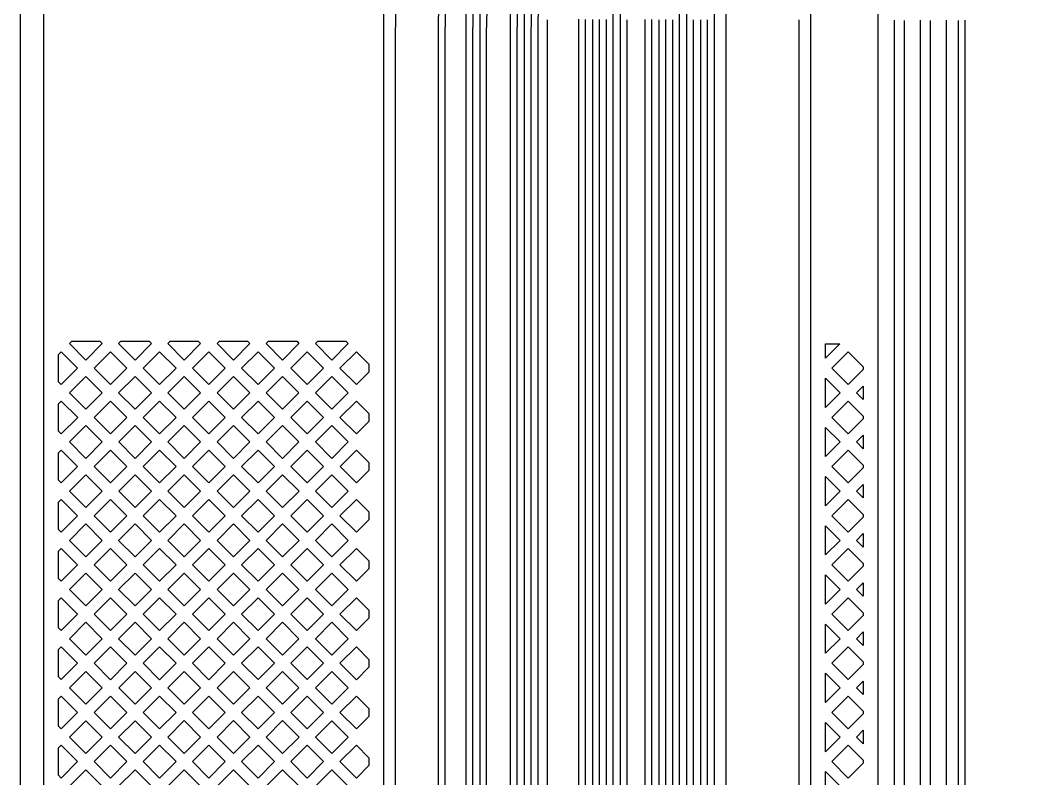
# Model space of a CAD drawing. Extents: x -344 to 154, y 670 to 1023.
# Drawn here: x -258.68 to -249.94, y 873.34 to 879.88 of the extents above; entities that cross this region are included whole.
import ezdxf

# ---------------------------------------------------------------- set-up
doc = ezdxf.new("R2010")
doc.units = 0
doc.layers.add('gbr-dxf_layer0', color=7, linetype='Continuous')
doc.layers.add('gbr-outline-dxf_layer1', color=2, linetype='Continuous')

msp = doc.modelspace()

# ---------------------------------------------------------------- linework, layer by layer
at = {"layer": 'gbr-dxf_layer0'}
for p, q in [((-253.8692, 879.8867), (-253.8692, 869.5599)), ((-253.8093, 868.3162), (-253.8093, 879.8864)), ((-253.7494, 879.8852), (-253.7494, 868.318)), ((-253.6894, 868.3159), (-253.6894, 879.8862)), ((-253.6295, 879.8845), (-253.6295, 868.3181)), ((-253.2972, 879.8847), (-253.2972, 868.1418)), ((-253.2373, 867.6563), (-253.2373, 879.8844)), ((-253.1774, 879.8827), (-253.1774, 867.6585)), ((-253.1174, 867.5377), (-253.1174, 879.8841)), ((-253.0575, 879.8824), (-253.0575, 867.5399)), ((-252.7578, 868.8872), (-252.7578, 879.8834)), ((-251.1436, 870.3617), (-251.1436, 879.8786)), ((-251.0606, 879.8772), (-251.0606, 870.3597)), ((-250.9201, 870.3617), (-250.9201, 879.8788)), ((-250.8371, 879.8774), (-250.8371, 870.3597)), ((-250.6958, 870.3589), (-250.6958, 879.8785)), ((-250.5942, 879.8759), (-250.5942, 870.3612)), ((-250.5342, 870.5926), (-250.5342, 879.8786)), ((-255.4476, 869.6846), (-255.4476, 879.8164)), ((-255.0793, 879.8133), (-255.0793, 869.6876)), ((-255.0193, 869.686), (-255.0193, 879.8166)), ((-254.8415, 879.8145), (-254.8415, 869.683)), ((-254.6617, 869.6853), (-254.6617, 879.8148)), ((-254.4585, 879.8171), (-254.4585, 869.683)), ((-254.3986, 869.683), (-254.3986, 879.8173)), ((-254.3387, 879.8156), (-254.3387, 869.6842)), ((-254.2787, 869.5273), (-254.2787, 879.8176)), ((-254.2187, 879.8159), (-254.2187, 869.5286)), ((-255.5507, 877.1535), (-255.5507, 869.6571)), ((-251.8667, 869.9215), (-251.8667, 877.1501)), ((-251.6161, 877.0866), (-251.7397, 876.963)), ((-251.7397, 876.5388), (-251.7397, 876.7908)), ((-251.4722, 876.6648), (-251.4135, 876.7235)), ((-251.4135, 876.7235), (-251.4135, 876.6061)), ((-251.4135, 876.6061), (-251.4722, 876.6648)), ((-251.7397, 876.1144), (-251.7397, 876.3666)), ((-251.4721, 876.2405), (-251.4135, 876.2991)), ((-251.4135, 876.1819), (-251.4721, 876.2405)), ((-251.4135, 876.2991), (-251.4135, 876.1819)), ((-251.7397, 875.6902), (-251.7397, 875.9425)), ((-251.472, 875.8164), (-251.4135, 875.8749)), ((-251.4135, 875.7579), (-251.472, 875.8164)), ((-251.4135, 875.8749), (-251.4135, 875.7579)), ((-251.7397, 875.266), (-251.7397, 875.5183)), ((-251.4721, 875.3922), (-251.4135, 875.4507)), ((-251.4135, 875.3336), (-251.4721, 875.3922)), ((-251.4135, 875.4507), (-251.4135, 875.3336)), ((-251.7397, 874.8419), (-251.7397, 875.0938)), ((-251.4722, 874.9679), (-251.4135, 875.0266)), ((-251.4135, 875.0266), (-251.4135, 874.9092)), ((-251.4135, 874.9092), (-251.4722, 874.9679)), ((-251.7397, 874.4177), (-251.7397, 874.6696)), ((-251.4722, 874.5436), (-251.4135, 874.6024)), ((-251.4135, 874.6024), (-251.4135, 874.4849)), ((-251.4135, 874.4849), (-251.4722, 874.5436)), ((-251.7397, 873.9935), (-251.7397, 874.2456)), ((-251.4722, 874.1195), (-251.4135, 874.1782)), ((-251.4135, 874.1782), (-251.4135, 874.0609)), ((-251.4135, 874.0609), (-251.4722, 874.1195)), ((-251.7397, 873.5691), (-251.7397, 873.8213)), ((-251.4721, 873.6952), (-251.4135, 873.7538)), ((-251.4135, 873.7538), (-251.4135, 873.6367)), ((-251.4135, 873.6367), (-251.4721, 873.6952)), ((-251.7397, 873.1449), (-251.7397, 873.3971))]:
    msp.add_line(p, q, dxfattribs=at)
for points in [[(-239.6495, 947.7321, -0.01779), (-239.6462, 947.7078, -0.022932), (-239.6229, 947.201), (-239.6229, 901.0284, -0.107612), (-240.7163, 896.0066, -0.081423), (-242.6978, 893.2481), (-247.9068, 888.0391, 0.198883), (-251.2865, 879.8799), (-251.2865, 877.1519)], [(-258.4838, 866.0457, -0.048851), (-258.4811, 866.0723), (-258.4811, 867.572, -0.098732), (-258.4754, 867.5907, -0.114272), (-258.4811, 867.6188), (-258.4811, 877.154), (-258.4811, 877.1907, -0.02473), (-258.4811, 877.1968), (-258.4811, 882.7945, -0.154608), (-256.6934, 888.4371), (-254.8088, 891.113), (-251.2116, 896.2205), (-251.1616, 896.2915), (-250.9418, 896.6035, 0.036962), (-250.1679, 897.8954, 0.001414), (-250.143, 897.9454, 0.03796), (-249.5629, 899.379)], [(-243.5469, 898.4801, -0.121185), (-245.1221, 895.8774), (-245.3398, 895.6598, -0.024323), (-245.3455, 895.6535), (-250.3596, 890.6399, 0.198931), (-254.8415, 879.8166)], [(-244.4459, 896.0109), (-250.0885, 890.3688, 0.198884), (-254.4585, 879.8194)], [(-246.0922, 895.9096), (-247.5643, 894.4377), (-250.8611, 891.1415, 0.006732), (-251.1616, 890.8327, 0.116374), (-254.8588, 884.4749, 0.073843), (-255.5507, 879.8217), (-255.5507, 877.154)], [(-244.2728, 895.8426), (-244.4526, 895.6627, -0.078224), (-244.4601, 895.6573), (-249.9186, 890.199, 0.198912), (-254.2187, 879.8177)], [(-244.5028, 895.7833, -0.044607), (-244.507, 895.7801), (-250.0035, 890.2838, 0.198918), (-254.3386, 879.8174)], [(-245.7426, 895.5932, -0.012818), (-245.749, 895.5865), (-250.528, 890.8083, 0.198934), (-255.0793, 879.8164)], [(-253.6066, 867.9223, 0.06084), (-253.5695, 868.1451), (-253.5695, 879.8849, -0.079726), (-252.8757, 884.2098)], [(-252.8184, 884.192, 0.079744), (-253.5096, 879.8849), (-253.5096, 868.1463)], [(-252.9975, 867.8004), (-252.9975, 879.8839, -0.079818), (-252.3306, 884.0343)], [(-252.2733, 884.0165, 0.079838), (-252.9376, 879.8839), (-252.9376, 867.8016)], [(-252.0458, 883.9401, 0.079824), (-252.6978, 879.8834), (-252.6978, 868.8894)], [(-252.5947, 868.887), (-252.5947, 879.8834, -0.079841), (-251.9477, 883.9088)], [(-251.8667, 877.1526), (-251.8667, 879.8829, -0.079877), (-251.2556, 883.6817), (-251.2533, 883.6888)], [(-254.8988, 867.5753, -0.247669), (-254.8389, 867.6888, 0.18166), (-254.1359, 869.5599), (-254.1359, 879.8822)], [(-253.5493, 867.7358, 0.10098), (-253.4496, 868.1445), (-253.4496, 879.8813)], [(-252.6971, 867.6126, -0.198918), (-252.8776, 868.0483), (-252.8776, 879.8824)], [(-252.8177, 879.8837), (-252.8177, 868.0483, 0.198256), (-252.6557, 867.656)], [(-251.9698, 879.8829), (-251.9698, 869.9215, 0.198901), (-251.5558, 868.9225, -0.198712), (-251.3968, 868.5387), (-251.3968, 867.9909)], [(-254.7217, 879.8168), (-254.7217, 869.683, -0.198913), (-255.418, 868.0019), (-256.0571, 867.3629, 0.068255), (-256.1102, 867.2928, 0.073207), (-256.0934, 867.271)], [(-255.4604, 868.0443, 0.19891), (-254.7816, 869.683), (-254.7816, 879.8156)], [(-251.2865, 877.1501), (-251.2865, 870.358, 0.159807), (-250.9514, 869.3379)]]:
    msp.add_lwpolyline(points, format="xyb", dxfattribs=at)
for points in [[(-258.2599, 877.089), (-258.2399, 877.109), (-257.997, 877.109), (-257.9771, 877.0891), (-258.1186, 876.9477)], [(-257.8356, 877.0891), (-257.8157, 877.109), (-257.5727, 877.109), (-257.5528, 877.089), (-257.6941, 876.9477)], [(-257.4112, 877.089), (-257.3913, 877.109), (-257.1485, 877.109), (-257.1286, 877.0891), (-257.2699, 876.9477)], [(-256.987, 877.0891), (-256.9671, 877.109), (-256.7245, 877.109), (-256.7044, 877.089), (-256.8457, 876.9477)], [(-256.5629, 877.089), (-256.5429, 877.109), (-256.3002, 877.109), (-256.2802, 877.089), (-256.4216, 876.9477)], [(-256.1387, 877.089), (-256.1187, 877.109), (-255.8757, 877.109), (-255.8559, 877.0892), (-255.9974, 876.9477)], [(-258.3541, 876.7591), (-258.3541, 876.9948), (-258.3307, 877.0182), (-258.1893, 876.8769), (-258.3306, 876.7356)], [(-258.0478, 876.8769), (-257.9063, 877.0184), (-257.7649, 876.8769), (-257.9063, 876.7354)], [(-257.6233, 876.8769), (-257.482, 877.0183), (-257.3407, 876.8769), (-257.482, 876.7356)], [(-257.1991, 876.8769), (-257.0578, 877.0183), (-256.9165, 876.877), (-257.0578, 876.7356)], [(-256.7749, 876.877), (-256.6337, 877.0182), (-256.4924, 876.8769), (-256.6336, 876.7356)], [(-256.3508, 876.8769), (-256.2095, 877.0182), (-256.0682, 876.8769), (-256.2095, 876.7356)], [(-255.9266, 876.8769), (-255.7851, 877.0184), (-255.6777, 876.911), (-255.6777, 876.8432), (-255.7853, 876.7356)], [(-251.6843, 876.8769), (-251.543, 877.0183), (-251.4135, 876.8888), (-251.4135, 876.8651), (-251.543, 876.7356)], [(-258.2598, 876.6649), (-258.1186, 876.8061), (-257.9771, 876.6647), (-258.1184, 876.5234)], [(-257.8356, 876.6647), (-257.6941, 876.8062), (-257.5528, 876.6648), (-257.6943, 876.5234)], [(-257.4113, 876.6648), (-257.2699, 876.8062), (-257.1286, 876.6649), (-257.2699, 876.5235)], [(-256.987, 876.6649), (-256.8457, 876.8062), (-256.7044, 876.6649), (-256.8457, 876.5235)], [(-256.5628, 876.6649), (-256.4216, 876.8061), (-256.2803, 876.6648), (-256.4215, 876.5236)], [(-256.1387, 876.6648), (-255.9974, 876.8062), (-255.8561, 876.6648), (-255.9974, 876.5235)], [(-258.3541, 876.3349), (-258.3541, 876.5706), (-258.3306, 876.5941), (-258.1891, 876.4527), (-258.3305, 876.3113)], [(-258.0476, 876.4527), (-257.9063, 876.5939), (-257.765, 876.4526), (-257.9063, 876.3113)], [(-257.6235, 876.4526), (-257.482, 876.5941), (-257.3407, 876.4527), (-257.4822, 876.3113)], [(-257.1992, 876.4527), (-257.0578, 876.5941), (-256.9165, 876.4528), (-257.0578, 876.3114)], [(-256.775, 876.4528), (-256.6336, 876.5941), (-256.4923, 876.4528), (-256.6336, 876.3114)], [(-256.3508, 876.4528), (-256.2095, 876.594), (-256.0682, 876.4527), (-256.2094, 876.3115)], [(-255.9266, 876.4527), (-255.7853, 876.5941), (-255.6777, 876.4865), (-255.6777, 876.4187), (-255.7852, 876.3113)], [(-251.6843, 876.4527), (-251.543, 876.5941), (-251.4135, 876.4646), (-251.4135, 876.4406), (-251.5429, 876.3113)], [(-258.2597, 876.2405), (-258.1184, 876.3819), (-257.977, 876.2406), (-258.1184, 876.0992)], [(-257.8355, 876.2406), (-257.6943, 876.3818), (-257.5529, 876.2405), (-257.6942, 876.0992)], [(-257.4114, 876.2405), (-257.2699, 876.382), (-257.1286, 876.2406), (-257.2701, 876.0992)], [(-256.9871, 876.2406), (-256.8457, 876.382), (-256.7044, 876.2407), (-256.8457, 876.0993)], [(-256.5629, 876.2407), (-256.4215, 876.382), (-256.2802, 876.2407), (-256.4215, 876.0993)], [(-256.1387, 876.2407), (-255.9974, 876.3819), (-255.856, 876.2405), (-255.9972, 876.0992)], [(-258.3541, 875.9107), (-258.3541, 876.1462), (-258.3305, 876.1698), (-258.1892, 876.0285), (-258.3305, 875.8871)], [(-258.0476, 876.0285), (-257.9063, 876.1698), (-257.7649, 876.0285), (-257.9063, 875.8871)], [(-257.6234, 876.0285), (-257.4822, 876.1697), (-257.3408, 876.0284), (-257.4821, 875.8872)], [(-257.1993, 876.0284), (-257.0578, 876.1699), (-256.9165, 876.0286), (-257.058, 875.8871)], [(-256.775, 876.0286), (-256.6336, 876.1699), (-256.4923, 876.0286), (-256.6337, 875.8872)], [(-256.3508, 876.0286), (-256.2094, 876.1699), (-256.068, 876.0285), (-256.2093, 875.8871)], [(-255.9264, 876.0285), (-255.7852, 876.1697), (-255.6777, 876.0623), (-255.6777, 875.9945), (-255.7851, 875.8872)], [(-251.6841, 876.0285), (-251.5429, 876.1697), (-251.4135, 876.0404), (-251.4135, 876.0164), (-251.5428, 875.8872)], [(-258.2597, 875.8163), (-258.1184, 875.9577), (-257.9771, 875.8164), (-258.1184, 875.675)], [(-257.8355, 875.8164), (-257.6942, 875.9577), (-257.5529, 875.8164), (-257.6942, 875.675)], [(-257.4113, 875.8164), (-257.2701, 875.9576), (-257.1288, 875.8163), (-257.27, 875.6751)], [(-256.9872, 875.8163), (-256.8457, 875.9578), (-256.7044, 875.8165), (-256.8459, 875.675)], [(-256.5629, 875.8165), (-256.4215, 875.9578), (-256.2801, 875.8164), (-256.4214, 875.675)], [(-256.1386, 875.8164), (-255.9972, 875.9577), (-255.8559, 875.8164), (-255.9972, 875.675)], [(-258.3541, 875.4864), (-258.3541, 875.722), (-258.3305, 875.7456), (-258.1892, 875.6043), (-258.3305, 875.4629)], [(-258.0476, 875.6043), (-257.9063, 875.7456), (-257.765, 875.6043), (-257.9063, 875.4629)], [(-257.6234, 875.6043), (-257.4821, 875.7456), (-257.3408, 875.6043), (-257.4821, 875.463)], [(-257.1992, 875.6043), (-257.058, 875.7456), (-256.9167, 875.6042), (-257.0579, 875.463)], [(-256.7751, 875.6042), (-256.6337, 875.7457), (-256.4922, 875.6043), (-256.6337, 875.4628)], [(-256.3507, 875.6043), (-256.2093, 875.7456), (-256.068, 875.6043), (-256.2093, 875.4629)], [(-255.9265, 875.6043), (-255.7851, 875.7456), (-255.6777, 875.6382), (-255.6777, 875.5704), (-255.7851, 875.463)], [(-251.6842, 875.6043), (-251.5428, 875.7456), (-251.4135, 875.6163), (-251.4135, 875.5923), (-251.5428, 875.4629)], [(-258.2598, 875.3921), (-258.1184, 875.5335), (-257.9771, 875.3922), (-258.1184, 875.2508)], [(-257.8356, 875.3922), (-257.6942, 875.5335), (-257.5529, 875.3922), (-257.6942, 875.2508)], [(-257.4114, 875.3922), (-257.27, 875.5335), (-257.1287, 875.3922), (-257.27, 875.2509)], [(-256.9871, 875.3922), (-256.8459, 875.5335), (-256.7044, 875.392), (-256.8457, 875.2508)], [(-256.5629, 875.392), (-256.4214, 875.5335), (-256.2801, 875.3922), (-256.4216, 875.2507)], [(-256.1386, 875.3922), (-255.9972, 875.5335), (-255.8559, 875.3922), (-255.9973, 875.2508)], [(-258.3541, 875.0622), (-258.3541, 875.2978), (-258.3305, 875.3214), (-258.1892, 875.18), (-258.3306, 875.0387)], [(-258.0477, 875.18), (-257.9063, 875.3214), (-257.765, 875.1801), (-257.9063, 875.0387)], [(-257.6235, 875.1801), (-257.4821, 875.3214), (-257.3408, 875.1801), (-257.4821, 875.0387)], [(-257.1993, 875.1801), (-257.0579, 875.3214), (-256.9165, 875.18), (-257.0578, 875.0386)], [(-256.7749, 875.18), (-256.6337, 875.3212), (-256.4924, 875.1799), (-256.6336, 875.0387)], [(-256.3508, 875.1799), (-256.2093, 875.3214), (-256.068, 875.1801), (-256.2095, 875.0386)], [(-255.9265, 875.1801), (-255.7851, 875.3214), (-255.6777, 875.214), (-255.6777, 875.1462), (-255.7852, 875.0387)], [(-251.6843, 875.1799), (-251.5428, 875.3214), (-251.4135, 875.1921), (-251.4135, 875.1681), (-251.543, 875.0386)], [(-258.2598, 874.9679), (-258.1184, 875.1093), (-257.9771, 874.968), (-258.1185, 874.8266)], [(-257.8356, 874.968), (-257.6942, 875.1093), (-257.5529, 874.968), (-257.6943, 874.8266)], [(-257.4114, 874.968), (-257.27, 875.1093), (-257.1286, 874.9679), (-257.2699, 874.8265)], [(-256.987, 874.9679), (-256.8457, 875.1092), (-256.7044, 874.9679), (-256.8457, 874.8266)], [(-256.5628, 874.9679), (-256.4216, 875.1092), (-256.2803, 874.9678), (-256.4215, 874.8266)], [(-256.1387, 874.9678), (-255.9973, 875.1093), (-255.8559, 874.968), (-255.9974, 874.8265)], [(-258.3541, 874.6379), (-258.3541, 874.8736), (-258.3306, 874.8971), (-258.1893, 874.7558), (-258.3306, 874.6145)], [(-258.0477, 874.7558), (-257.9063, 874.8972), (-257.765, 874.7559), (-257.9064, 874.6145)], [(-257.6235, 874.7559), (-257.4821, 874.8972), (-257.3407, 874.7558), (-257.482, 874.6144)], [(-257.1992, 874.7558), (-257.0578, 874.8971), (-256.9165, 874.7558), (-257.0578, 874.6144)], [(-256.775, 874.7558), (-256.6336, 874.8971), (-256.4923, 874.7558), (-256.6336, 874.6145)], [(-256.3507, 874.7558), (-256.2095, 874.8971), (-256.0682, 874.7557), (-256.2094, 874.6145)], [(-255.9266, 874.7557), (-255.7852, 874.8972), (-255.6777, 874.7898), (-255.6777, 874.722), (-255.7853, 874.6144)], [(-251.6843, 874.7557), (-251.543, 874.8971), (-251.4135, 874.7676), (-251.4135, 874.7439), (-251.543, 874.6144)], [(-258.2598, 874.5437), (-258.1185, 874.685), (-257.9772, 874.5437), (-258.1185, 874.4024)], [(-257.8356, 874.5437), (-257.6943, 874.6851), (-257.5528, 874.5436), (-257.6942, 874.4023)], [(-257.4113, 874.5436), (-257.2699, 874.685), (-257.1286, 874.5437), (-257.27, 874.4023)], [(-256.9871, 874.5437), (-256.8457, 874.685), (-256.7044, 874.5437), (-256.8457, 874.4023)], [(-256.5629, 874.5437), (-256.4215, 874.685), (-256.2802, 874.5437), (-256.4215, 874.4024)], [(-256.1387, 874.5437), (-255.9974, 874.685), (-255.8561, 874.5436), (-255.9973, 874.4024)], [(-258.3541, 874.2137), (-258.3541, 874.4495), (-258.3306, 874.4729), (-258.1893, 874.3316), (-258.3306, 874.1903)], [(-258.0477, 874.3316), (-257.9064, 874.473), (-257.7649, 874.3315), (-257.9063, 874.1902)], [(-257.6234, 874.3315), (-257.482, 874.4729), (-257.3407, 874.3316), (-257.4821, 874.1902)], [(-257.1992, 874.3316), (-257.0578, 874.4729), (-256.9165, 874.3316), (-257.0579, 874.1902)], [(-256.775, 874.3316), (-256.6336, 874.4729), (-256.4923, 874.3316), (-256.6337, 874.1903)], [(-256.3508, 874.3316), (-256.2094, 874.473), (-256.0681, 874.3316), (-256.2095, 874.1903)], [(-255.9266, 874.3316), (-255.7853, 874.4729), (-255.6777, 874.3653), (-255.6777, 874.2976), (-255.7851, 874.1902)], [(-251.6843, 874.3316), (-251.543, 874.4729), (-251.4135, 874.3434), (-251.4135, 874.3197), (-251.5429, 874.1903)], [(-258.2599, 874.1195), (-258.1185, 874.2608), (-257.9771, 874.1194), (-258.1184, 873.978)], [(-257.8355, 874.1194), (-257.6942, 874.2607), (-257.5529, 874.1194), (-257.6942, 873.9781)], [(-257.4113, 874.1194), (-257.27, 874.2608), (-257.1286, 874.1195), (-257.27, 873.9781)], [(-256.9871, 874.1195), (-256.8457, 874.2608), (-256.7044, 874.1195), (-256.8458, 873.9781)], [(-256.5629, 874.1195), (-256.4215, 874.2608), (-256.2802, 874.1195), (-256.4216, 873.9782)], [(-256.1387, 874.1195), (-255.9973, 874.2609), (-255.8559, 874.1194), (-255.9972, 873.9781)], [(-258.3541, 873.7895), (-258.3541, 874.0253), (-258.3306, 874.0487), (-258.1892, 873.9073), (-258.3305, 873.7659)], [(-258.0476, 873.9073), (-257.9063, 874.0486), (-257.765, 873.9073), (-257.9063, 873.766)], [(-257.6234, 873.9073), (-257.4821, 874.0487), (-257.3408, 873.9073), (-257.4821, 873.766)], [(-257.1992, 873.9073), (-257.0579, 874.0487), (-256.9165, 873.9074), (-257.0579, 873.766)], [(-256.775, 873.9074), (-256.6337, 874.0487), (-256.4923, 873.9074), (-256.6337, 873.7661)], [(-256.3508, 873.9074), (-256.2094, 874.0488), (-256.068, 873.9073), (-256.2093, 873.766)], [(-255.9265, 873.9073), (-255.7851, 874.0487), (-255.6777, 873.9413), (-255.6777, 873.8734), (-255.7851, 873.766)], [(-251.6843, 873.9074), (-251.5429, 874.0488), (-251.4135, 873.9194), (-251.4135, 873.8953), (-251.5428, 873.766)], [(-258.2598, 873.6952), (-258.1184, 873.8365), (-257.9771, 873.6952), (-258.1184, 873.5538)], [(-257.8356, 873.6952), (-257.6942, 873.8365), (-257.5529, 873.6952), (-257.6942, 873.5539)], [(-257.4114, 873.6952), (-257.27, 873.8366), (-257.1287, 873.6952), (-257.27, 873.5539)], [(-256.9871, 873.6952), (-256.8458, 873.8366), (-256.7044, 873.6953), (-256.8458, 873.5539)], [(-256.5629, 873.6953), (-256.4216, 873.8366), (-256.2801, 873.6952), (-256.4215, 873.5538)], [(-256.1386, 873.6952), (-255.9972, 873.8365), (-255.8559, 873.6952), (-255.9973, 873.5539)], [(-258.3541, 873.3654), (-258.3541, 873.6008), (-258.3305, 873.6244), (-258.1892, 873.4831), (-258.3305, 873.3418)], [(-258.0477, 873.4831), (-257.9063, 873.6244), (-257.765, 873.4831), (-257.9063, 873.3417)], [(-257.6235, 873.4831), (-257.4821, 873.6244), (-257.3408, 873.4831), (-257.4821, 873.3418)], [(-257.1993, 873.4831), (-257.0579, 873.6245), (-256.9166, 873.4831), (-257.0579, 873.3418)], [(-256.7751, 873.4831), (-256.6337, 873.6245), (-256.4922, 873.4831), (-256.6336, 873.3417)], [(-256.3507, 873.4831), (-256.2093, 873.6244), (-256.068, 873.4831), (-256.2094, 873.3417)], [(-255.9265, 873.4831), (-255.7851, 873.6244), (-255.6777, 873.517), (-255.6777, 873.4492), (-255.7852, 873.3418)], [(-251.6842, 873.4831), (-251.5428, 873.6244), (-251.4135, 873.4951), (-251.4135, 873.4711), (-251.5429, 873.3418)], [(-258.2597, 873.2711), (-258.1184, 873.4123), (-257.9771, 873.271), (-258.1184, 873.1297)], [(-257.8356, 873.271), (-257.6942, 873.4123), (-257.5529, 873.271), (-257.6943, 873.1297)], [(-257.4114, 873.271), (-257.27, 873.4124), (-257.1287, 873.271), (-257.2701, 873.1297)], [(-256.9872, 873.271), (-256.8458, 873.4124), (-256.7044, 873.2709), (-256.8457, 873.1296)], [(-256.5628, 873.2709), (-256.4215, 873.4123), (-256.2801, 873.271), (-256.4215, 873.1296)], [(-256.1386, 873.271), (-255.9973, 873.4123), (-255.8559, 873.271), (-255.9973, 873.1297)]]:
    msp.add_lwpolyline(points, close=True, dxfattribs=at)
for points in [[(-251.7397, 876.963), (-251.7397, 877.0866), (-251.6161, 877.0866)], [(-251.7397, 876.7908), (-251.6138, 876.6648), (-251.7397, 876.5388)], [(-251.7397, 876.3666), (-251.6137, 876.2405), (-251.7397, 876.1144)], [(-251.7397, 875.9425), (-251.6136, 875.8164), (-251.7397, 875.6902)], [(-251.7397, 875.5183), (-251.6136, 875.3922), (-251.7397, 875.266)], [(-251.7397, 875.0938), (-251.6138, 874.9679), (-251.7397, 874.8419)], [(-251.7397, 874.6696), (-251.6138, 874.5436), (-251.7397, 874.4177)], [(-251.7397, 874.2456), (-251.6137, 874.1195), (-251.7397, 873.9935)], [(-251.7397, 873.8213), (-251.6136, 873.6952), (-251.7397, 873.5691)], [(-251.7397, 873.3971), (-251.6136, 873.271), (-251.7397, 873.1449)]]:
    msp.add_lwpolyline(points, dxfattribs=at)
for centre, radius, start, end in [((-239.5368, 879.8191), 15.9108, 135.00549, 179.99892), ((-239.537, 879.8187), 15.4823, 135.00386, 179.99983), ((-239.5371, 879.8185), 15.2445, 135.00307, 180.00637), ((-239.5371, 879.8185), 15.1846, 135.00307, 180.00167), ((-239.5373, 879.8182), 15.1245, 135.00185, 180.00416), ((-239.5373, 879.8178), 14.8613, 135.00055, 179.99517), ((-239.5372, 879.8177), 14.7414, 135.00026, 179.9936)]:
    msp.add_arc(centre, radius, start, end, dxfattribs=at)
at = {"layer": 'gbr-outline-dxf_layer1'}
msp.add_lwpolyline([(-231.9813, 947.8873), (-231.9813, 898.4198, -0.207998), (-235.1614, 891.1064), (-245.7917, 881.1931, 0.207969), (-247.3813, 877.537), (-247.3813, 865.0894, -0.414366), (-247.8812, 864.5893), (-257.4786, 864.5893, -0.147926), (-258.0328, 864.7569), (-258.2364, 864.8929, -0.250655), (-258.6813, 865.7244), (-258.6813, 882.7943, -0.154617), (-256.857, 888.5524), (-251.1054, 896.7188, 0.154617), (-249.2812, 902.477), (-249.2812, 953.6323, -0.021814)], format="xyb", dxfattribs=at)

doc.saveas('drawing.dxf')
